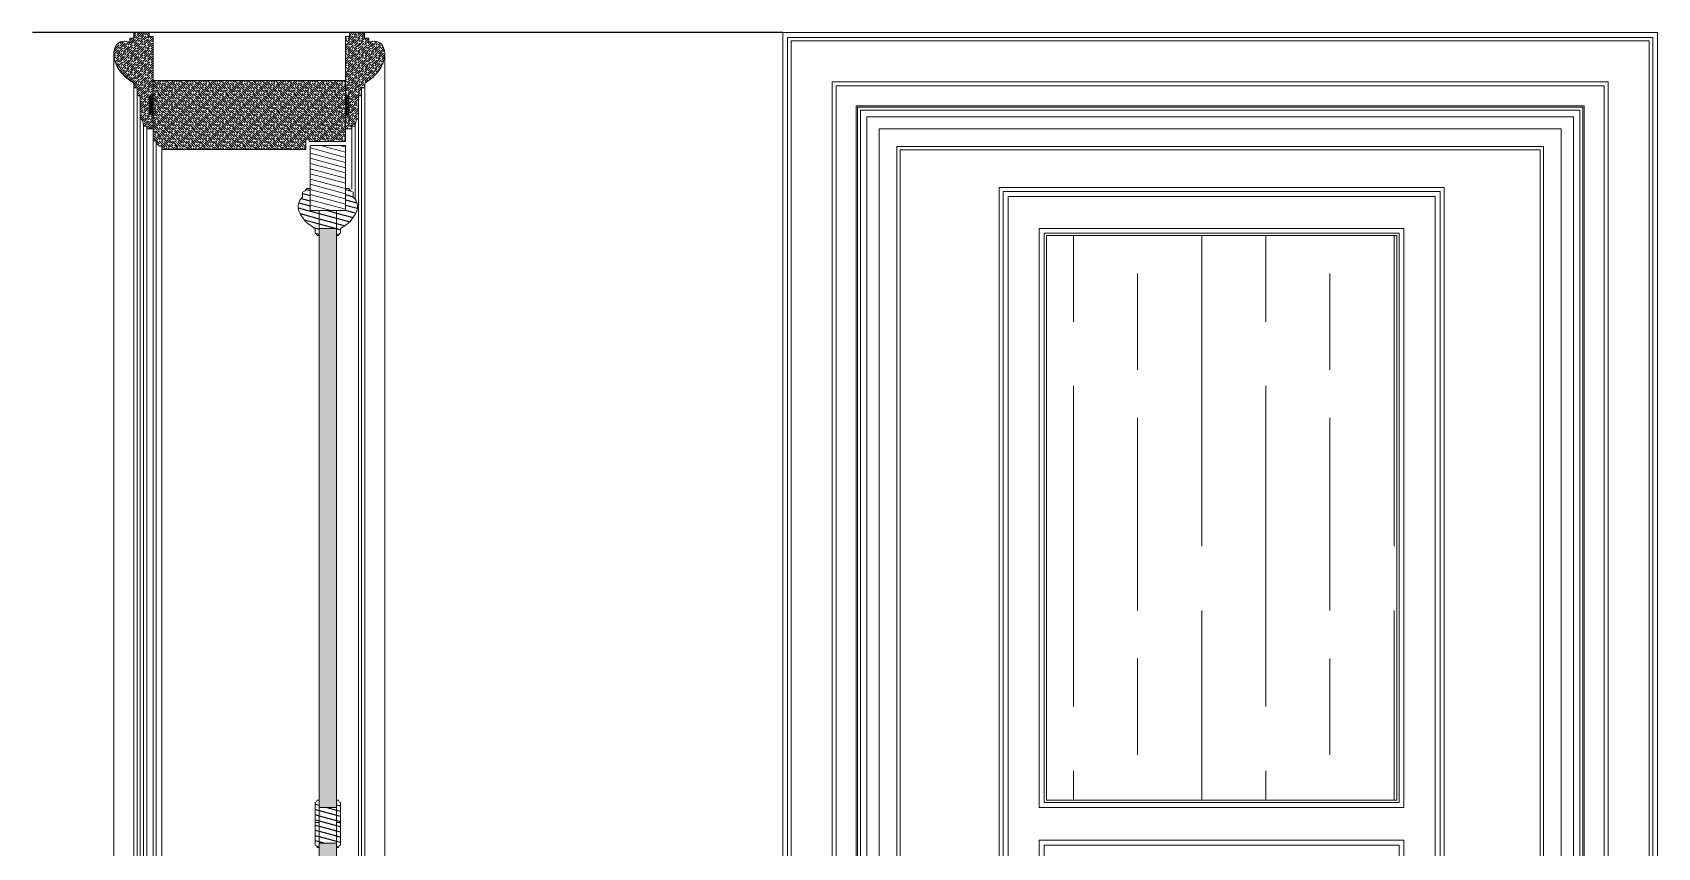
# Model space of a CAD drawing. Header units: inches. Extents: x -12478 to 399182, y -16583 to 525552.
# Drawn here: x -9464 to -7436, y 5535 to 6552 of the extents above; entities that cross this region are included whole.
import ezdxf

# ---------------------------------------------------------------- set-up
doc = ezdxf.new("R2010")
doc.units = ezdxf.units.IN
doc.header["$LTSCALE"] = 1000
doc.header["$MEASUREMENT"] = 0
doc.linetypes.add('HIDDEN', pattern=[0.375, 0.25, -0.125])
doc.linetypes.add('HIDDEN2', pattern=[0.1875, 0.125, -0.0625])
for name, color, linetype in [('8', 8, 'Continuous'), ('CQ Wood Section', 60, 'Continuous'), ('Layer7', 8, 'Continuous'), ('WOOD', 23, 'Continuous')]:
    doc.layers.add(name, color=color, linetype=linetype)
for name, color, linetype, lineweight in [('CQ Wood', 30, 'Continuous', 0), ('CQ wooh hatch', 8, 'HIDDEN', 18), ('Glass Mirror', 4, 'Continuous', 0)]:
    doc.layers.add(name, color=color, linetype=linetype, lineweight=lineweight)
pattern_1 = [(165, (-39127.35380634593, 13153.67709170334), (-1.617619031890756, -6.037036414306677), [])]
pattern_2 = [(165, (-39127.35380634596, 13062.68453604239), (-1.617619031890756, -6.037036414306677), [])]

msp = doc.modelspace()

# ---------------------------------------------------------------- hatches: boundary and pattern name
at = {"lineweight": 0}
h = msp.add_hatch(dxfattribs=at)
h.set_pattern_fill('ANSI31', color=8, scale=50, angle=120, style=0)
h.set_pattern_definition([(165, (-39127.35380634593, 13083.68081769551), (-1.617619031890756, -6.037036414306677), [])])
h.paths.add_polyline_path([(-9117.193717953218, 6410.734482428859), (-9073.193717953218, 6410.734482428859), (-9073.193717953218, 6329.615202456448), (-9117.193717953218, 6329.615202456856)])
h = msp.add_hatch()
h.set_pattern_fill('ANSI31', color=8, scale=50, angle=120, style=0)
h.set_pattern_definition(pattern_1)
h.paths.add_polyline_path([(-9106.193717953189, 6307.363345194554), (-9106.193717953189, 6298.362241371883), (-9108.693717953189, 6298.362241371879, 0.3487838120294946), (-9111.193717953189, 6301.378210864642), (-9111.193717953189, 6307.363345194552, -0.1724104790856973), (-9130.944709947202, 6328.167758194931, -0.3149138982508183), (-9126.801211784266, 6346.363337549244), (-9126.801211784266, 6352.615202456652, 0.2107308291329712), (-9121.193717953218, 6357.363337549233), (-9117.193717953218, 6357.363337549233), (-9117.193717953218, 6329.615202456652), (-9106.193717953189, 6329.615202456652)])
h.paths.add_polyline_path([(-9079.193717953247, 6307.363345194552), (-9079.193717953247, 6301.378210864642, 0.3487838120294946), (-9081.693717953247, 6298.362241371879), (-9084.193717953247, 6298.362241371883), (-9084.193717953247, 6329.615202456652), (-9073.193717953218, 6329.615202456652), (-9073.193717953218, 6357.363337549233), (-9069.193717953218, 6357.363337549233, 0.2107308291329713), (-9063.58622412217, 6352.615202456652), (-9063.58622412217, 6346.363337549244, -0.3149138982508199), (-9059.442725959234, 6328.167758194931, -0.1724104790856967)])
h = msp.add_hatch()
h.set_pattern_fill('ANSI31', color=8, scale=50, angle=120, style=0)
h.set_pattern_definition(pattern_1)
h.paths.add_polyline_path([(-9084.193717953247, 6307.363345194554), (-9106.193717953189, 6307.363345194554), (-9106.193717953189, 6329.615202456652), (-9084.193717953247, 6329.615202456652)])
h = msp.add_hatch()
h.set_pattern_fill('ANSI31', color=8, scale=50, angle=120, style=0)
h.set_pattern_definition(pattern_2)
h.paths.add_polyline_path([(-9079.19371795328, 5585.363345194515), (-9079.19371795328, 5591.348479524426, -0.3487838120294947), (-9081.69371795328, 5594.364449017188), (-9084.19371795328, 5594.364449017185), (-9084.19371795328, 5566.615202456658), (-9079.36797991251, 5566.615202456658)])
h.paths.add_polyline_path([(-9106.193717953192, 5585.363345194513), (-9106.193717953221, 5594.364449017185), (-9108.693717953221, 5594.364449017188, -0.3487838120294946), (-9111.193717953221, 5591.348479524426), (-9111.193717953221, 5585.363345194515), (-9111.019455993992, 5566.615202456658), (-9106.193717953203, 5566.615202456658)])
h.paths.add_polyline_path([(-9106.193717953203, 5566.615202456658), (-9110.9868893464, 5566.615202456658), (-9111.193717953221, 5544.363345194558), (-9111.193717953221, 5538.378210864648, -0.3487838120294946), (-9108.693717953221, 5535.362241371886), (-9106.193717953221, 5535.362241371889)])
h.paths.add_polyline_path([(-9079.4005465601, 5566.615202456658), (-9084.193717953262, 5566.615202456658), (-9084.19371795328, 5540.859630670318), (-9084.19371795328, 5535.362241371889), (-9081.69371795328, 5535.362241371886, -0.3487838120294947), (-9079.19371795328, 5538.378210864648), (-9079.19371795328, 5544.363345194559)])
h.paths.add_polyline_path([(-9079.19371795328, 4822.363345194512), (-9079.19371795328, 4828.348479524422, -0.3487838120294945), (-9081.69371795328, 4831.364449017185), (-9084.193717953221, 4831.364449017181), (-9084.193717953221, 4825.867059718752), (-9084.19371795324, 4800.111487932412), (-9079.4005465601, 4800.111487932412)])
h.paths.add_polyline_path([(-9079.36797991251, 4800.111487932412), (-9084.193717953262, 4800.111487932412), (-9084.19371795325, 4781.363345194557), (-9084.19371795325, 4772.362241371886), (-9081.69371795328, 4772.362241371882, -0.3487838120294945), (-9079.19371795328, 4775.378210864645), (-9079.19371795328, 4781.363345194555)])
h.paths.add_polyline_path([(-9106.193717953221, 4825.867059718752), (-9106.193717953221, 4831.364449017181), (-9108.693717953221, 4831.364449017185, -0.3487838120294946), (-9111.193717953221, 4828.348479524422), (-9111.193717953221, 4822.363345194512), (-9110.9868893464, 4800.111487932412), (-9106.193717953203, 4800.111487932412)])
h.paths.add_polyline_path([(-9106.193717953203, 4800.111487932412), (-9111.019455993992, 4800.111487932412), (-9111.193717953221, 4781.363345194555), (-9111.193717953221, 4775.378210864645, -0.3487838120294946), (-9108.693717953221, 4772.362241371882), (-9106.193717953221, 4772.362241371886), (-9106.193717953221, 4781.363345194557)])
h = msp.add_hatch()
h.set_pattern_fill('ANSI31', color=8, scale=50, angle=120, style=0)
h.set_pattern_definition(pattern_2)
h.paths.add_polyline_path([(-9084.19371795328, 5585.363345194513), (-9106.193717953221, 5585.363345194513), (-9106.193717953221, 5563.111487932416), (-9084.19371795328, 5563.111487932416)])
h = msp.add_hatch()
h.set_pattern_fill('ANSI31', color=8, scale=50, angle=120, style=0)
h.set_pattern_definition(pattern_2)
h.paths.add_polyline_path([(-9084.19371795328, 5540.859630670318), (-9106.193717953221, 5540.859630670318), (-9106.193717953221, 5563.111487932416), (-9084.19371795328, 5563.111487932416)])
at = {"layer": '8'}
h = msp.add_hatch(dxfattribs=at)
h.set_pattern_fill('GOST_GLASS', color=256, scale=2)
h.set_pattern_definition([(45, (-39127.35380634596, 13062.68453604239), (16.97056274847714, 0), [10, -14]), (45, (-39123.11116634596, 13062.68453604239), (16.97056274847714, 0), [4, -20]), (45, (-39127.35380634596, 13066.92717604239), (16.97056274847714, 0), [4, -20])])
h.paths.add_polyline_path([(-9084.193717953221, 4781.363345194557), (-9106.193717953221, 4781.363345194557), (-9106.19371795325, 4444.863341371894), (-9106.193717953221, 4108.363337549228), (-9084.19371795328, 4108.363337549228), (-9084.19371795328, 4117.364441371899), (-9084.193717953254, 4444.863341371891)])
h.paths.add_polyline_path([(-9084.193717953221, 5183.363345194534), (-9084.193717953243, 5540.85963067032), (-9106.193717953243, 5540.859630670317), (-9106.193717953218, 5183.363345194532), (-9106.193717953221, 4825.867059718752), (-9084.193717953221, 4825.867059718752)])
h.paths.add_polyline_path([(-9084.193717953189, 5946.363345194535), (-9084.193717953189, 6307.363345194554), (-9106.193717953189, 6307.363345194554), (-9106.193717953189, 6298.362241371883), (-9106.193717953218, 5946.363345194535), (-9106.193717953189, 5585.363345194513), (-9084.19371795328, 5585.363345194513), (-9084.19371795328, 5594.364449017185)])
at = {"layer": '8', "lineweight": 0}
h = msp.add_hatch(dxfattribs=at)
h.set_pattern_fill('GOST_WOOD', color=256, scale=40)
h.set_pattern_definition([(90, (377915.0402272561, 124470.8982556389), (-240, -1.47e-14), [400, -80]), (90, (377835.0402272561, 124390.8982556389), (-240, -1.47e-14), [240, -60, 120, -60]), (90, (377755.0402272561, 124270.8982556389), (-240, -1.47e-14), [400, -80])])
h.paths.add_polyline_path([(-8198.464194548756, 6298.362241371884), (-7706.466400145877, 6298.362241371884), (-7706.466400145877, 5594.364449017186), (-8198.464194548756, 5594.364449017186)])
at = {"layer": 'CQ wooh hatch', "ltscale": 1000}
h = msp.add_hatch(dxfattribs=at)
h.set_pattern_fill('GOST_WOOD', color=256, angle=315, style=0)
h.set_pattern_definition([(44.99999999999999, (-507279.0692266171, 439821.7968620017), (4.242640687119284, -4.242640687119287), [10, -2]), (44.99999999999999, (-507279.0692266171, 439818.9684348769), (4.242640687119284, -4.242640687119287), [6, -1.5, 3, -1.5]), (44.99999999999999, (-507279.7763333983, 439815.4329009711), (4.242640687119284, -4.242640687119287), [10, -2])])
edge = h.paths.add_edge_path()
edge.add_line((-9318.213717952473, 6551.685550944644), (-9318.213717952473, 6546.685501004581))
edge.add_line((-9318.213717952473, 6546.685501004567), (-9313.213717952473, 6546.685501004567))
edge.add_line((-9313.213717952473, 6546.685501004567), (-9313.213717952473, 6431.693810303329))
edge.add_line((-9313.213717952473, 6431.693810303344), (-9321.231919057507, 6431.693810303344))
edge.add_line((-9321.231919057478, 6431.693810303344), (-9321.231919057478, 6434.690016865437))
edge.add_line((-9321.231919057478, 6434.690016865437), (-9325.239177909287, 6434.690016865437))
edge.add_line((-9325.239177909316, 6434.690016865437), (-9326.032821167828, 6443.554316191116))
edge.add_line((-9326.032821167828, 6443.554316191116), (-9329.292110939263, 6444.751789352999))
edge.add_line((-9329.292110939263, 6444.75178935297), (-9329.292110939263, 6472.665159449386))
edge.add_line((-9329.292110939263, 6472.665159449444), (-9333.259370779633, 6472.665159449444))
edge.add_line((-9333.259370779662, 6472.665159449444), (-9333.259370779662, 6482.71757373263))
edge.add_line((-9333.259370779662, 6482.717573732601), (-9337.234102013332, 6482.717573732601))
edge.add_line((-9337.234102013332, 6482.717573732601), (-9337.234102013332, 6488.702538928072))
edge.add_arc((-9312.501828231252, 6534.43457361194), 51.99138739024261, 942.7717632031031, 961.5950998368219, ccw=False)
edge.add_arc((-9322.006712000628, 6527.787164862614), 40.53067992324248, 907.4013972050126, 944.998729110227, ccw=False)
edge.add_arc((-9340.009142429903, 6524.623623444812), 22.28574027155412, 870.7496598791329, 905.2975855830015, ccw=False)
edge.add_arc((-9349.139432683922, 6528.186063605649), 12.65148859126794, 777.0231844806964, 864.6100433486572, ccw=False)
edge.add_line((-9342.253232173549, 6538.799282066871), (-9342.253232173549, 6544.727110702629))
edge.add_line((-9342.253232173549, 6544.727110702658), (-9337.174139875438, 6544.727110702658))
edge.add_line((-9337.174139875438, 6544.727110702658), (-9337.174139875438, 6551.685550944644))
edge.add_line((-9337.174139875438, 6551.685550944644), (-9318.213717952487, 6551.68555094463))
h = msp.add_hatch(dxfattribs=at)
h.set_pattern_fill('GOST_WOOD', color=256, angle=315, style=0)
h.set_pattern_definition([(44.99999999999999, (-507258.1400605335, 439821.7968620017), (4.242640687119284, -4.242640687119287), [10, -2]), (44.99999999999999, (-507258.1400605335, 439818.9684348769), (4.242640687119284, -4.242640687119287), [6, -1.5, 3, -1.5]), (44.99999999999999, (-507258.8471673147, 439815.4329009711), (4.242640687119284, -4.242640687119287), [10, -2])])
edge = h.paths.add_edge_path()
edge.add_line((-9068.19371795324, 6551.685550944644), (-9068.19371795324, 6546.685501004581))
edge.add_line((-9068.19371795324, 6546.685501004567), (-9073.19371795324, 6546.685501004567))
edge.add_line((-9073.19371795324, 6546.685501004567), (-9073.19371795324, 6431.693810303329))
edge.add_line((-9073.19371795324, 6431.693810303344), (-9065.175516848205, 6431.693810303344))
edge.add_line((-9065.175516848234, 6431.693810303344), (-9065.175516848234, 6434.690016865437))
edge.add_line((-9065.175516848234, 6434.690016865437), (-9061.168257996425, 6434.690016865437))
edge.add_line((-9061.168257996396, 6434.690016865437), (-9060.374614737884, 6443.554316191116))
edge.add_line((-9060.374614737884, 6443.554316191116), (-9057.11532496645, 6444.751789352999))
edge.add_line((-9057.11532496645, 6444.75178935297), (-9057.11532496645, 6472.665159449386))
edge.add_line((-9057.11532496645, 6472.665159449444), (-9053.148065126079, 6472.665159449444))
edge.add_line((-9053.14806512605, 6472.665159449444), (-9053.14806512605, 6482.71757373263))
edge.add_line((-9053.14806512605, 6482.717573732601), (-9049.17333389238, 6482.717573732601))
edge.add_line((-9049.17333389238, 6482.717573732601), (-9049.17333389238, 6488.702538928072))
edge.add_arc((-9073.90560767446, 6534.43457361194), 51.99138739024261, -421.5950998368219, -402.7717632031031)
edge.add_arc((-9064.400723905084, 6527.787164862614), 40.53067992324248, -404.998729110227, -367.4013972050126)
edge.add_arc((-9046.39829347581, 6524.623623444812), 22.28574027155412, -365.2975855830014, -330.749659879133)
edge.add_arc((-9037.26800322179, 6528.186063605649), 12.65148859126794, -324.6100433486572, -237.0231844806964)
edge.add_line((-9044.154203732163, 6538.799282066871), (-9044.154203732163, 6544.727110702629))
edge.add_line((-9044.154203732163, 6544.727110702658), (-9049.233296030274, 6544.727110702658))
edge.add_line((-9049.233296030274, 6544.727110702658), (-9049.233296030274, 6551.685550944644))
edge.add_line((-9049.233296030274, 6551.685550944644), (-9068.193717953225, 6551.68555094463))
h = msp.add_hatch(dxfattribs=at)
h.set_pattern_fill('GOST_WOOD', color=256, angle=44.99999999999999, style=0)
h.set_pattern_definition([(135, (-424385.95198474, -485469.7444716021), (4.242640687119286, 4.242640687119285), [10, -2]), (135, (-424383.1235576152, -485469.7444716021), (4.242640687119286, 4.242640687119285), [6, -1.5, 3, -1.5]), (135, (-424379.5880237094, -485470.4515783833), (4.242640687119286, 4.242640687119285), [10, -2])])
edge = h.paths.add_edge_path()
edge.add_line((-9313.213717952633, 6416.734516939796), (-9313.213717952225, 6491.858027511793))
edge.add_line((-9313.213717952225, 6491.858027511793), (-9073.193717953254, 6491.858027511793))
edge.add_line((-9073.193717953254, 6491.858027511793), (-9073.193717953254, 6415.663449127933))
edge.add_line((-9073.193717953254, 6415.663449127933), (-9118.413466998718, 6415.663449127933))
edge.add_line((-9118.413466998718, 6415.663449127933), (-9118.413466998718, 6418.663449127929))
edge.add_line((-9118.413466998718, 6418.663449127929), (-9122.680876181345, 6418.663449127991))
edge.add_line((-9122.680876181345, 6418.663449127991), (-9122.680876181345, 6405.663449127933))
edge.add_line((-9122.680876181345, 6405.663449127933), (-9302.14265014077, 6405.663449127933))
edge.add_line((-9302.14265014077, 6405.663449127933), (-9302.14265014077, 6409.663449127933))
edge.add_arc((-9302.412979693076, 6416.46418738749), 6.806108942843326, 177.723689426116, 272.2763105738841, ccw=False)
edge.add_line((-9309.213717952633, 6416.734516939796), (-9313.213717952633, 6416.734516939796))
at = {"layer": 'WOOD', "lineweight": 0, "ltscale": 5}
h = msp.add_hatch(dxfattribs=at)
h.set_pattern_fill('ANSI32', color=1, scale=0.2000000000000001, angle=404.9999999999999, style=0)
h.set_pattern_definition([(270, (-16640.05646402037, -13784.29740131658), (-1.905, -5.229949723821846e-16), []), (270, (-16639.42146374602, -13784.93240159087), (-1.905, -5.229949723821846e-16), [])])
h.paths.add_polyline_path([(-9317.538279000291, 6472.25642413343), (-9317.538279000291, 6448.963356078076), (-9313.213717952225, 6448.963356078076), (-9313.213717952225, 6472.25642413343)])
h = msp.add_hatch(dxfattribs=at)
h.set_pattern_fill('ANSI32', color=1, scale=0.2000000000000001, angle=404.9999999999999, style=0)
h.set_pattern_definition([(270, (-16619.12729793682, -13784.29740131658), (-1.905, -5.229949723821846e-16), []), (270, (-16618.49229766248, -13784.93240159087), (-1.905, -5.229949723821846e-16), [])])
h.paths.add_polyline_path([(-9068.86915690542, 6472.25642413343), (-9068.86915690542, 6448.963356078076), (-9073.193717953487, 6448.963356078076), (-9073.193717953487, 6472.25642413343)])

# ---------------------------------------------------------------- linework, layer by layer
at = {"color": 8}
msp.add_line((-8527.465298369443, 6551.685550944647), (-9463.682852921414, 6551.685550944647), dxfattribs=at)
at = {"layer": 'CQ Wood'}
for p, q in [((-9362.294862397397, 6524.5935405153), (-9362.363207637143, 4060.365118613838, 6.660153339670123e-06)), ((-9024.112587129912, 6524.584737501125), (-9024.024226956986, 4060.365118613838, 6.660153339670123e-06)), ((-9337.234102013332, 6488.702538928072, 4.620757256939321e-06), (-9337.234102013332, 4060.368853678599, 6.702576711809385e-06)), ((-9049.153332580798, 6488.713361462153, 4.620747978740804e-06), (-9049.153332580798, 4060.368853678599, 6.702576711809385e-06)), ((-9333.259370779662, 6482.717573732601, 4.617570034143935e-06), (-9333.259370779662, 4060.369444462798, 6.712551262786706e-06)), ((-9329.292110939263, 6472.665159449444, 4.602587996643753e-06), (-9329.292110939263, 4060.370034136497, 6.740247380797291e-06)), ((-9313.213717952633, 6471.434413008894, 4.579628851447692e-06), (-9313.213717955543, 3860.363345193524)), ((-9057.095323654867, 6472.665159449444, 4.602587996643753e-06), (-9057.095323654867, 4060.370034136497, 6.740247380797291e-06)), ((-9053.128063814467, 6482.717573732601, 4.617570034143935e-06), (-9053.128063814467, 4060.369444462798, 6.712551262786706e-06)), ((-9325.239177909316, 6434.690016865437, 4.627711407129527e-06), (-9325.239177909316, 4060.370636544227, 6.750231228479975e-06)), ((-9321.231919057478, 6434.690016865437, 4.625142114577069e-06), (-9321.231919057478, 4060.371232163168, 6.753204643486076e-06)), ((-9065.155515536651, 6434.690016865437, 4.625142114577069e-06), (-9065.155515536651, 6356.151398078726, 4.695534975379553e-06)), ((-9061.148256684814, 6435.169534781207, 4.627282742692319e-06), (-9061.148256684814, 6344.365197709961, 4.708457165516697e-06)), ((-9309.219088636692, 6416.734516939796, 4.484153463556554e-06), (-9309.21908867381, 3860.363345193466)), ((-9302.142650141548, 6409.663449127902, 4.782426180655399e-06), (-9302.142650180642, 3860.363345198835, 1.497951320664909e-05))]:
    msp.add_line(p, q, dxfattribs=at)
at = {"layer": 'CQ Wood', "lineweight": 0, "ltscale": 5}
msp.add_line((-9073.193717953221, 6410.734482428859), (-9117.193717953218, 6410.734482428859), dxfattribs=at)
for points in [[(-9313.213717952473, 6546.685501004567), (-9313.213717952473, 6431.693810303344), (-9321.231919057478, 6431.693810303344), (-9321.231919057478, 6434.690016865437), (-9325.239177909316, 6434.690016865437, 0.0749684002517738), (-9326.484677284767, 6441.495865336675, 0.1862846820924401), (-9329.292110939263, 6444.75178935297), (-9329.292110939263, 6472.665159449444), (-9333.259370779662, 6472.665159449444), (-9333.259370779662, 6482.717573732601), (-9337.234102013332, 6482.717573732601), (-9337.234102013332, 6488.702538928072, -0.0823174801575281), (-9350.66686631627, 6499.128281952694, -0.165536965676552), (-9362.199691162139, 6522.566011621614, -0.1518960559733786), (-9359.45329718983, 6535.513024949117, -0.4019308189428253), (-9342.253232173549, 6538.799282066871), (-9342.253232173549, 6544.727110702658), (-9337.174139875438, 6544.727110702658), (-9337.174139875438, 6551.685550944644), (-9318.213717952473, 6551.685550944644), (-9318.213717952473, 6546.685501004567), (-9313.213717952473, 6546.685501004567)], [(-9073.19371795324, 6546.685501004567), (-9073.19371795324, 6431.693810303344), (-9065.175516848234, 6431.693810303344), (-9065.175516848234, 6434.690016865437), (-9061.168257996396, 6434.690016865437, -0.0749684002517738), (-9059.922758620945, 6441.495865336675, -0.1862846820924401), (-9057.11532496645, 6444.75178935297), (-9057.11532496645, 6472.665159449444), (-9053.14806512605, 6472.665159449444), (-9053.14806512605, 6482.717573732601), (-9049.17333389238, 6482.717573732601), (-9049.17333389238, 6488.702538928072, 0.0823174801575281), (-9035.740569589441, 6499.128281952694, 0.165536965676552), (-9024.207744743573, 6522.566011621614, 0.1518960559733786), (-9026.954138715882, 6535.513024949117, 0.4019308189428253), (-9044.154203732163, 6538.799282066871), (-9044.154203732163, 6544.727110702658), (-9049.233296030274, 6544.727110702658), (-9049.233296030274, 6551.685550944644), (-9068.19371795324, 6551.685550944644), (-9068.19371795324, 6546.685501004567), (-9073.19371795324, 6546.685501004567)]]:
    msp.add_lwpolyline(points, format="xyb", dxfattribs=at)
msp.add_lwpolyline([(-9073.193717953221, 6410.734482428859), (-9073.193717953218, 6329.615202456652), (-9117.193717953218, 6329.615202456652), (-9117.193717953218, 6410.734482428859)], dxfattribs=at)
for points in [[(-9117.193717953218, 6357.363337549233), (-9117.193717953218, 6329.615202456652), (-9106.193717953189, 6329.615202456652), (-9106.193717953189, 6298.362241371883), (-9108.693717953189, 6298.362241371879, 0.3487838120294947), (-9111.193717953189, 6301.378210864642), (-9111.193717953189, 6307.363345194552, -0.1724104790856977), (-9130.944709947202, 6328.167758194931, -0.3149138982506514), (-9126.801211784274, 6346.363337549236), (-9126.801211784266, 6346.363337549236), (-9126.801211784266, 6352.615202456652, 0.2107308291329712), (-9121.193717953218, 6357.363337549233)], [(-9073.193717953218, 6357.363337549233), (-9073.193717953218, 6329.615202456652), (-9084.193717953247, 6329.615202456652), (-9084.193717953247, 6298.362241371883), (-9081.693717953247, 6298.362241371879, -0.3487838120294947), (-9079.193717953247, 6301.378210864642), (-9079.193717953247, 6307.363345194552, 0.1724104790856977), (-9059.442725959234, 6328.167758194931, 0.3149138982506514), (-9063.586224122162, 6346.363337549236), (-9063.58622412217, 6346.363337549236), (-9063.58622412217, 6352.615202456652, -0.2107308291329712), (-9069.193717953218, 6357.363337549233)], [(-9106.193717953221, 5566.615202456658), (-9106.193717953221, 5535.362241371889), (-9108.693717953221, 5535.362241371886, 0.3487838120294947), (-9111.193717953221, 5538.378210864648), (-9111.193717953221, 5544.363345194559), (-9110.9868893464, 5566.615202456658), (-9110.986889346394, 5566.615202456658)], [(-9084.19371795328, 5566.615202456658), (-9084.19371795328, 5535.362241371889), (-9081.69371795328, 5535.362241371886, -0.3487838120294947), (-9079.19371795328, 5538.378210864648), (-9079.19371795328, 5544.363345194559), (-9079.4005465601, 5566.615202456658), (-9079.400546560108, 5566.615202456658)]]:
    msp.add_lwpolyline(points, format="xyb", close=True, dxfattribs=at)
msp.add_lwpolyline([(-9106.193717953189, 6307.363345194554), (-9084.193717953247, 6307.363345194554), (-9084.193717953247, 6329.615202456652), (-9106.193717953189, 6329.615202456652)], close=True, dxfattribs=at)
at = {"layer": 'CQ Wood', "lineweight": 0, "ltscale": 5, "elevation": 4.576023334317285e-06}
for points in [[(-9106.193717953221, 5563.111487932416), (-9106.193717953221, 5594.364449017185), (-9108.693717953221, 5594.364449017188, -0.3487838120294947), (-9111.193717953221, 5591.348479524426), (-9111.193717953221, 5585.363345194515), (-9111.003172670196, 5564.863345194537)], [(-9084.19371795328, 5563.111487932416), (-9084.19371795328, 5594.364449017185), (-9081.69371795328, 5594.364449017188, 0.3487838120294947), (-9079.19371795328, 5591.348479524426), (-9079.19371795328, 5585.363345194515), (-9079.384263236305, 5564.863345194537)]]:
    msp.add_lwpolyline(points, format="xyb", dxfattribs=at)
msp.add_lwpolyline([(-9106.193717953221, 5540.859630670318), (-9084.19371795328, 5540.859630670318), (-9084.19371795325, 5585.363345194513), (-9106.193717953192, 5585.363345194513)], close=True, dxfattribs=at)
at = {"layer": 'CQ Wood Section', "lineweight": 0, "ltscale": 5, "elevation": 4.579628851447692e-06}
msp.add_lwpolyline([(-9313.213717952633, 6416.734516939796), (-9313.213717952225, 6491.858027511793), (-9073.193717953254, 6491.858027511793), (-9073.193717953254, 6415.663449127933), (-9073.193717953254, 6415.663449127933), (-9118.413466998718, 6415.663449127933), (-9118.413466998718, 6418.663449127929), (-9122.680876181345, 6418.663449127991), (-9122.680876181345, 6405.663449127933), (-9302.14265014077, 6405.663449127933), (-9302.14265014077, 6409.663449127933, -0.4376825324054433), (-9309.213717952633, 6416.734516939796), (-9313.213717952633, 6416.734516939796)], format="xyb", dxfattribs=at)
at = {"layer": 'Glass Mirror', "lineweight": 0, "ltscale": 5}
for points in [[(-9106.193717953218, 5946.363345194535), (-9106.193717953189, 6307.363345194554), (-9084.193717953189, 6307.363345194554), (-9084.193717953189, 5946.363345194535)], [(-9106.193717953218, 5946.363345194535), (-9106.193717953189, 5585.363345194513), (-9084.193717953189, 5585.363345194513), (-9084.193717953189, 5946.363345194535)], [(-9106.193717953218, 5183.363345194532), (-9106.193717953243, 5540.859630670317), (-9084.193717953243, 5540.85963067032), (-9084.193717953221, 5183.363345194535)]]:
    msp.add_lwpolyline(points, dxfattribs=at)
at = {"layer": 'Layer7', "linetype": 'HIDDEN2', "lineweight": 0, "ltscale": 30}
msp.add_lwpolyline([(-8436.143090576606, 3860.36334519455), (-8436.143090576606, 6460.363345195248), (-7527.465296323211, 6460.363345195248), (-7527.465296323211, 3860.36334519455)], dxfattribs=at)
at = {"layer": 'WOOD', "lineweight": 0}
for points in [[(-8527.465298369443, 4060.36334519455), (-8527.465298369443, 6551.685550944647), (-7596.14309057195, 6551.685550944647)], [(-7436.143088530374, 4060.36334519455), (-7436.143088530316, 6551.685550944647), (-7596.14309057195, 6551.685550944647)], [(-8521.450404399398, 4060.36334519455), (-8521.450404399398, 6545.670656974602), (-7596.14309057195, 6545.670656974602)], [(-8517.05205885231, 4060.36334519455), (-8517.05205885231, 6541.272311427514), (-7596.14309057195, 6541.272311427514)], [(-7442.157982500419, 4060.36334519455), (-7442.157982500361, 6545.670656974602), (-7596.14309057195, 6545.670656974602)], [(-7446.556328047507, 4060.36334519455), (-7446.556328047507, 6541.272311427514), (-7596.14309057195, 6541.272311427514)], [(-8465.976350509594, 4060.36334519455), (-8465.976350509594, 6490.196603084798), (-7596.14309057195, 6490.196603084798)], [(-7497.632036390223, 4060.36334519455), (-7497.632036390223, 6490.196603084798), (-7596.14309057195, 6490.196603084798)], [(-8461.01300254124, 4060.36334519455), (-8461.01300254124, 6485.233255116415), (-7596.14309057195, 6485.233255116415)], [(-7502.595384358578, 4060.36334519455), (-7502.595384358578, 6485.233255116415), (-7596.14309057195, 6485.233255116415)], [(-8434.45664445774, 4060.36334519455), (-8434.456644457798, 6458.676897032943), (-7596.14309057195, 6458.676897032943)], [(-8430.464898607028, 4060.36334519455), (-8430.464898607028, 6454.685151182202), (-7596.14309057195, 6454.685151182202)], [(-7529.15174244202, 4060.36334519455), (-7529.15174244202, 6458.676897032943), (-7596.14309057195, 6458.676897032943)], [(-7533.14348829279, 4060.36334519455), (-7533.14348829279, 6454.685151182202), (-7596.14309057195, 6454.685151182202)], [(-8422.465678523735, 4060.36334519455), (-8422.465678523735, 6446.685931098909), (-7596.14309057195, 6446.685931098909)], [(-8407.465298369443, 4060.36334519455), (-8407.465298369443, 6431.685550944647), (-7596.14309057195, 6431.685550944647)], [(-7541.142708376083, 4060.36334519455), (-7541.142708376083, 6446.685931098909), (-7596.14309057195, 6446.685931098909)], [(-7556.143088530316, 4060.36334519455), (-7556.143088530316, 6431.685550944647), (-7596.14309057195, 6431.685550944647)], [(-8385.137719893337, 3860.36334519455), (-8385.137719893337, 6409.357972468511), (-7596.14309057195, 6409.357972468511)], [(-7578.470667006481, 3860.36334519455), (-7578.470667006481, 6409.357972468511), (-7596.14309057195, 6409.357972468511)], [(-8381.143090576606, 3860.36334519455), (-8381.143090576606, 6405.363343151781), (-7596.14309057195, 6405.363343151781)], [(-7582.465296323211, 3860.36334519455), (-7582.465296323211, 6405.363343151781), (-7596.14309057195, 6405.363343151781)], [(-7582.465296323211, 6405.363343151781), (-7582.465296323211, 3860.36334519455)]]:
    msp.add_lwpolyline(points, dxfattribs=at)
at = {"layer": 'WOOD', "color": 1, "lineweight": 0, "ltscale": 5}
for points, elevation in [([(-9317.538279000291, 6448.963356078076), (-9317.538279000291, 6472.25642413343), (-9313.213717952225, 6472.25642413343), (-9313.213717952225, 6448.963356078076)], 2.435983650508177e-06), ([(-9068.86915690542, 6448.963356078076), (-9068.86915690542, 6472.25642413343), (-9073.193717953487, 6472.25642413343), (-9073.193717953487, 6448.963356078076)], 2.432378133377779e-06)]:
    msp.add_lwpolyline(points, close=True, dxfattribs=dict(at, elevation=elevation))
at = {"layer": 'WOOD', "lineweight": 0}
for points in [[(-8257.465298371422, 4058.36334519455), (-7702.465296323211, 4058.36334519455), (-7702.465296323211, 6358.36334519455), (-8257.465298371422, 6358.36334519455)], [(-8252.465298371422, 4063.36334519455), (-7707.465296323211, 4063.36334519455), (-7707.465296323211, 6353.36334519455), (-8252.465298371422, 6353.36334519455)], [(-8246.465298371422, 4069.36334519455), (-7713.465296323211, 4069.36334519455), (-7713.465296323211, 6347.36334519455), (-8246.465298371422, 6347.36334519455)], [(-7752.465296323211, 5585.36334519455), (-7752.465296323211, 6307.36334519455), (-8207.465298371422, 6307.36334519455), (-8207.465298371422, 5585.36334519455)], [(-7758.450430653149, 5591.348479524429), (-7758.450430653149, 6301.378210864641), (-8201.480164041484, 6301.378210864641), (-8201.480164041484, 5591.348479524429)], [(-7761.466400145877, 5594.364449017186), (-7761.466400145877, 6298.362241371884), (-8198.464194548756, 6298.362241371884), (-8198.464194548756, 5594.364449017186)], [(-7752.465296323211, 4822.36334519455), (-7752.465296323211, 5544.36334519455), (-8207.465298371422, 5544.36334519455), (-8207.465298371422, 4822.36334519455)], [(-7758.450430653149, 4828.348479524429), (-7758.450430653149, 5538.378210864641), (-8201.480164041484, 5538.378210864641), (-8201.480164041484, 4828.348479524429)]]:
    msp.add_lwpolyline(points, close=True, dxfattribs=at)

doc.saveas('drawing.dxf')
